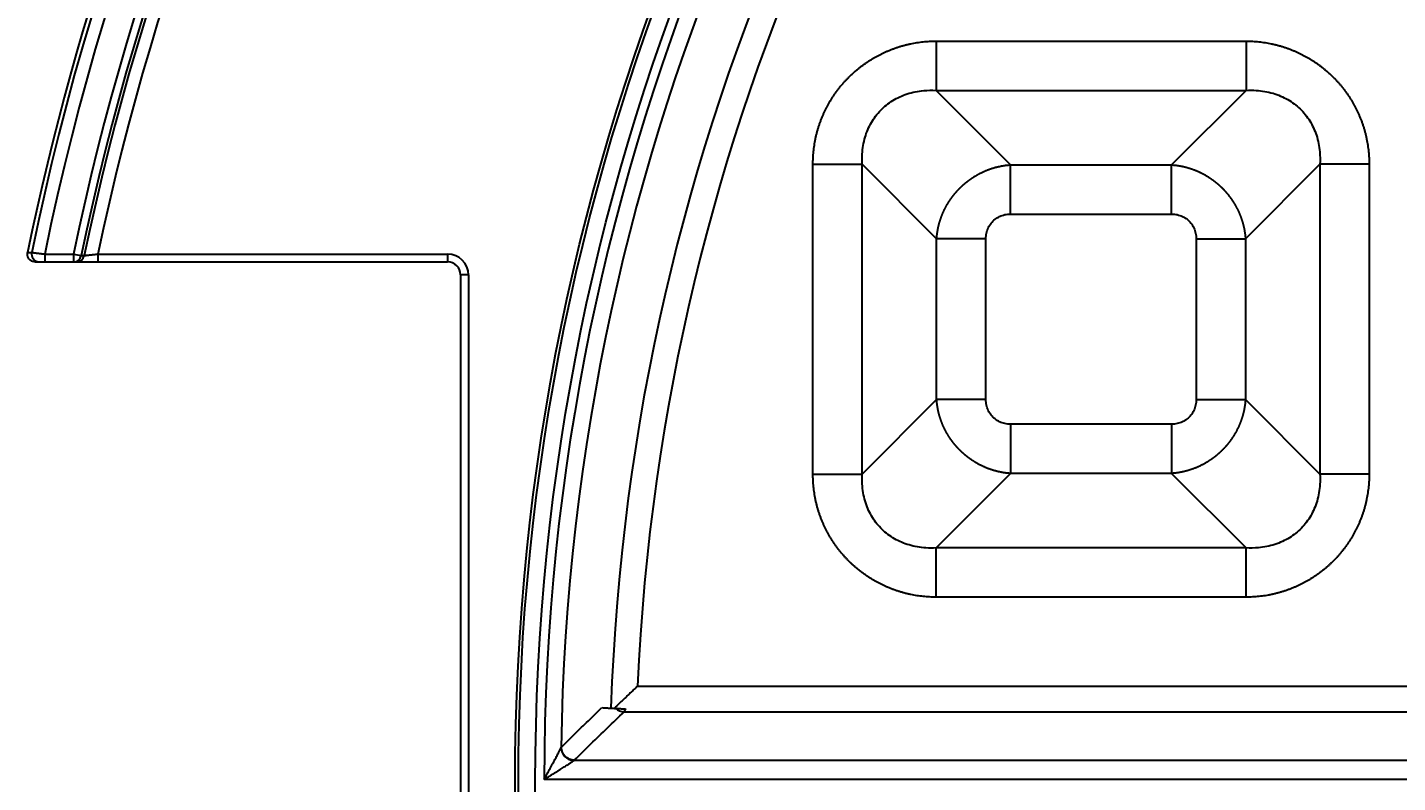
# Model space of a CAD drawing. Header units: millimetres. Extents: x -1286 to 291, y 5350 to 5880.
# Drawn here: x -1159.3 to -1106.4, y 5688.7 to 5717.8 of the extents above; entities that cross this region are included whole.
import ezdxf

# ---------------------------------------------------------------- set-up
doc = ezdxf.new("R2010")
doc.units = ezdxf.units.MM
doc.layers.add('dim', color=82, linetype='Continuous', lineweight=9)
doc.layers.add('粗实线层', color=7, linetype='Continuous', lineweight=35)
doc.dimstyles.new('ISO-25', dxfattribs={"dimscale": 1.5, "dimtxt": 2.5, "dimasz": 2.5, "dimexe": 1.25, "dimexo": 0.625, "dimtad": 1, "dimtxsty": 'Standard', "dimcen": 2.5, "dimadec": 0, "dimazin": 0, "dimtfac": 1, "dimtmove": 0, "dimatfit": 3, "dimfxl": 0, "dimarcsym": 0})

# ---------------------------------------------------------------- blocks, each defined once
blk = doc.blocks.new('*D39')
at = {"layer": 'Defpoints', "color": 0, "lineweight": 18, "transparency": 16777216}
for p in [(-981.514, 5754.075), (-1136.803, 5623.235)]:
    blk.add_point(p, dxfattribs=at)
at = {"layer": 'dim', "color": 0, "lineweight": -2, "transparency": 16777216}
for p, q in [((-931.597, 5796.133), (-979.219, 5756.008)), ((-1136.803, 5623.235), (-981.514, 5754.075)), ((-1139.097, 5621.302), (-1141.391, 5619.369))]:
    blk.add_line(p, q, dxfattribs=at)
at = {"layer": 'dim', "color": 0, "lineweight": 18, "transparency": 16777216}
for points in [[(-979.542, 5756.391), (-978.897, 5755.626), (-981.514, 5754.075)], [(-1139.419, 5621.684), (-1138.775, 5620.92), (-1136.803, 5623.235)]]:
    blk.add_solid(points, dxfattribs=at)
at = {"layer": 'dim', "color": 0, "lineweight": 18, "transparency": 16777216, "insert": (-942.427, 5790.849), "char_height": 3.75, "attachment_point": 5, "rotation": 40.1161}
blk.add_mtext('∅203,06', dxfattribs=at)

msp = doc.modelspace()

# ---------------------------------------------------------------- linework, layer by layer
at = {"layer": '粗实线层', "lineweight": 25}
for p, q in [((-1124.231, 5717.274), (-1112.274, 5717.274)), ((-1124.231, 5715.374), (-1112.274, 5715.374)), ((-1121.358, 5712.501), (-1124.231, 5715.374)), ((-1115.147, 5712.501), (-1112.274, 5715.374)), ((-1128.982, 5700.565), (-1128.982, 5712.523)), ((-1127.082, 5700.566), (-1127.082, 5712.523)), ((-1124.209, 5709.65), (-1127.082, 5712.523)), ((-1112.296, 5709.65), (-1109.423, 5712.523)), ((-1109.423, 5712.523), (-1109.423, 5700.565)), ((-1107.522, 5712.523), (-1107.522, 5700.565)), ((-1121.358, 5712.501), (-1115.147, 5712.501)), ((-1121.358, 5710.6), (-1115.147, 5710.6)), ((-1124.209, 5703.438), (-1124.209, 5709.65)), ((-1122.308, 5703.438), (-1122.308, 5709.65)), ((-1114.196, 5709.65), (-1114.196, 5703.438)), ((-1112.296, 5709.65), (-1112.296, 5703.438)), ((-1159.279, 5709.117), (-1159.118, 5709.117)), ((-1158.618, 5709.057), (-1157.506, 5709.057)), ((-1157.506, 5709.057), (-1157.211, 5708.996)), ((-1157.506, 5709.057), (-1157.506, 5708.755)), ((-1157.211, 5708.996), (-1157.091, 5708.995)), ((-1156.565, 5709.057), (-1143.076, 5709.057)), ((-1156.565, 5709.057), (-1156.565, 5708.755)), ((-1143.076, 5709.057), (-1143.076, 5708.755)), ((-1158.618, 5708.755), (-1157.506, 5708.755)), ((-1157.506, 5708.755), (-1157.386, 5708.755)), ((-1156.565, 5708.755), (-1143.076, 5708.755)), ((-1142.272, 5708.253), (-1142.573, 5708.253)), ((-1142.573, 5708.253), (-1142.573, 5669.058)), ((-1142.272, 5708.253), (-1142.272, 5669.058)), ((-1124.209, 5703.438), (-1127.082, 5700.566)), ((-1112.296, 5703.438), (-1109.423, 5700.565)), ((-1115.147, 5702.488), (-1121.358, 5702.488)), ((-1121.358, 5700.588), (-1124.231, 5697.715)), ((-1115.147, 5700.588), (-1121.358, 5700.588)), ((-1115.147, 5700.588), (-1112.274, 5697.715)), ((-1112.274, 5697.715), (-1124.231, 5697.715)), ((-1112.274, 5695.814), (-1124.231, 5695.814)), ((-1135.751, 5692.379), (-1059.821, 5692.379)), ((-1136.267, 5691.389), (-1059.821, 5691.389)), ((-1138.189, 5689.519), (-1057.951, 5689.519)), ((-1057.951, 5688.776), (-1139.353, 5688.776))]:
    msp.add_line(p, q, dxfattribs=at)
for radius in [87.342, 87.216, 86.564]:
    msp.add_circle((-1053.128, 5688.655), radius, dxfattribs=at)
for centre, radius, start, end in [((-1059.158, 5688.655), 102.402, 14.30847, 151.42209), ((-1059.158, 5688.655), 102.401, 14.30847, 151.42209), ((-1059.158, 5688.655), 102.032, 6.18953, 168.43129), ((-1059.158, 5688.655), 101.531, 6.18953, 168.40811), ((-1059.158, 5688.655), 100.442, 20.91041, 168.28064), ((-1059.158, 5688.655), 100.141, 20.91041, 168.28065), ((-1059.158, 5688.655), 100.022, 21.11656, 168.26666), ((-1059.158, 5688.655), 99.521, 21.13618, 168.17064), ((-1053.128, 5688.655), 86.224, 90.08059, 179.91941), ((-1053.128, 5688.655), 85.581, 90.90297, 179.09703), ((-1053.128, 5688.655), 83.696, 92.22396, 178.03204), ((-1053.128, 5688.655), 82.706, 92.58039, 177.41961), ((-1059.158, 5688.655), 102.19, 152.70867, 168.44961), ((-1059.158, 5688.655), 102.191, 152.70867, 168.44814), ((-1143.076, 5708.253), 0.804, 360, 90), ((-1143.076, 5708.253), 0.502, 360, 90)]:
    msp.add_arc(centre, radius, start, end, dxfattribs=at)
for centre, major_axis, ratio, start_param, end_param in [((-1157.506, 5709.057), (0, 0.301), 0.998571, 3.141593, 4.508132), ((-1157.386, 5709.057), (0, 0.302), 0.998571, 3.141593, 4.507888), ((-1136.267, 5691.884), (0.348, -0.362), 0.969143, 4.788626, 5.501529), ((-1138.204, 5689.996), (-0.406, 0.296), 0.956303, 0.635949, 2.180143)]:
    msp.add_ellipse(centre, major_axis=major_axis, ratio=ratio, start_param=start_param, end_param=end_param, dxfattribs=at)
for points, degree, knots in [([(-1128.982, 5712.523), (-1128.982, 5713.492), (-1128.61, 5714.375), (-1128.431, 5714.799), (-1128.173, 5715.182), (-1127.917, 5715.561), (-1127.27, 5716.208), (-1126.891, 5716.464), (-1126.509, 5716.722), (-1126.084, 5716.901), (-1125.201, 5717.274), (-1124.231, 5717.274)], 2, [0, 0, 0, 0.25, 0.25, 0.375, 0.375, 0.5, 0.625, 0.625, 0.75, 0.75, 1, 1, 1]), ([(-1124.231, 5717.274), (-1124.231, 5717.17), (-1124.231, 5717.067), (-1124.231, 5716.862), (-1124.231, 5716.76), (-1124.231, 5716.563), (-1124.231, 5716.466), (-1124.231, 5716.281), (-1124.231, 5716.191), (-1124.231, 5716.022), (-1124.231, 5715.943), (-1124.231, 5715.794), (-1124.231, 5715.726), (-1124.231, 5715.602), (-1124.231, 5715.546), (-1124.231, 5715.449), (-1124.231, 5715.407), (-1124.231, 5715.374)], 3, [0, 0, 0, 0, 0.125, 0.125, 0.25, 0.25, 0.375, 0.375, 0.5, 0.5, 0.625, 0.625, 0.75, 0.75, 0.875, 0.875, 1, 1, 1, 1]), ([(-1112.274, 5717.274), (-1111.304, 5717.274), (-1110.421, 5716.902), (-1109.997, 5716.723), (-1109.614, 5716.465), (-1109.236, 5716.209), (-1108.588, 5715.562), (-1108.332, 5715.183), (-1108.074, 5714.801), (-1107.895, 5714.376), (-1107.523, 5713.493), (-1107.522, 5712.523)], 2, [0, 0, 0, 0.25, 0.25, 0.375, 0.375, 0.5, 0.625, 0.625, 0.75, 0.75, 1, 1, 1]), ([(-1127.082, 5712.523), (-1127.09, 5712.655), (-1127.09, 5713.01), (-1126.996, 5713.564), (-1126.751, 5714.141), (-1126.386, 5714.625), (-1125.914, 5715.003), (-1125.348, 5715.264), (-1124.773, 5715.379), (-1124.391, 5715.383), (-1124.231, 5715.374)], 3, [0, 0, 0, 0, 0.083359, 0.224715, 0.359834, 0.491835, 0.623644, 0.758208, 0.898733, 1, 1, 1, 1]), ([(-1112.274, 5715.374), (-1112.142, 5715.382), (-1111.787, 5715.382), (-1111.233, 5715.288), (-1110.656, 5715.042), (-1110.172, 5714.678), (-1109.793, 5714.206), (-1109.532, 5713.64), (-1109.418, 5713.065), (-1109.413, 5712.683), (-1109.423, 5712.523)], 3, [0, 0, 0, 0, 0.083359, 0.224715, 0.359834, 0.491835, 0.623644, 0.758208, 0.898733, 1, 1, 1, 1]), ([(-1107.522, 5712.523), (-1107.626, 5712.523), (-1107.73, 5712.523), (-1107.935, 5712.523), (-1108.036, 5712.523), (-1108.234, 5712.523), (-1108.33, 5712.523), (-1108.516, 5712.523), (-1108.605, 5712.523), (-1108.774, 5712.523), (-1108.854, 5712.523), (-1109.002, 5712.523), (-1109.071, 5712.523), (-1109.195, 5712.523), (-1109.251, 5712.523), (-1109.348, 5712.523), (-1109.389, 5712.523), (-1109.423, 5712.523)], 3, [0, 0, 0, 0, 0.125, 0.125, 0.25, 0.25, 0.375, 0.375, 0.5, 0.5, 0.625, 0.625, 0.75, 0.75, 0.875, 0.875, 1, 1, 1, 1]), ([(-1124.209, 5709.65), (-1124.208, 5709.659), (-1124.207, 5709.677), (-1124.205, 5709.704), (-1124.202, 5709.731), (-1124.199, 5709.758), (-1124.197, 5709.785), (-1124.193, 5709.812), (-1124.19, 5709.838), (-1124.186, 5709.865), (-1124.182, 5709.892), (-1124.178, 5709.919), (-1124.174, 5709.946), (-1124.169, 5709.972), (-1124.164, 5709.999), (-1124.159, 5710.026), (-1124.154, 5710.052), (-1124.148, 5710.079), (-1124.142, 5710.105), (-1124.136, 5710.132), (-1124.13, 5710.158), (-1124.123, 5710.184), (-1124.116, 5710.211), (-1124.109, 5710.237), (-1124.102, 5710.263), (-1124.094, 5710.289), (-1124.087, 5710.315), (-1124.079, 5710.341), (-1124.07, 5710.367), (-1124.062, 5710.393), (-1124.053, 5710.419), (-1124.044, 5710.445), (-1124.035, 5710.47), (-1124.026, 5710.496), (-1124.016, 5710.521), (-1124.006, 5710.547), (-1123.996, 5710.572), (-1123.986, 5710.597), (-1123.975, 5710.623), (-1123.964, 5710.648), (-1123.953, 5710.673), (-1123.942, 5710.697), (-1123.931, 5710.722), (-1123.919, 5710.747), (-1123.907, 5710.771), (-1123.895, 5710.796), (-1123.883, 5710.82), (-1123.87, 5710.845), (-1123.857, 5710.869), (-1123.844, 5710.893), (-1123.831, 5710.917), (-1123.818, 5710.941), (-1123.804, 5710.964), (-1123.79, 5710.988), (-1123.776, 5711.011), (-1123.762, 5711.035), (-1123.747, 5711.058), (-1123.733, 5711.081), (-1123.718, 5711.104), (-1123.703, 5711.127), (-1123.688, 5711.15), (-1123.672, 5711.172), (-1123.656, 5711.195), (-1123.641, 5711.217), (-1123.624, 5711.239), (-1123.608, 5711.261), (-1123.592, 5711.283), (-1123.575, 5711.305), (-1123.558, 5711.327), (-1123.541, 5711.348), (-1123.524, 5711.369), (-1123.507, 5711.391), (-1123.489, 5711.412), (-1123.471, 5711.432), (-1123.453, 5711.453), (-1123.435, 5711.474), (-1123.417, 5711.494), (-1123.398, 5711.514), (-1123.379, 5711.534), (-1123.361, 5711.554), (-1123.342, 5711.574), (-1123.322, 5711.594), (-1123.303, 5711.613), (-1123.283, 5711.632), (-1123.264, 5711.651), (-1123.244, 5711.67), (-1123.224, 5711.689), (-1123.203, 5711.707), (-1123.183, 5711.726), (-1123.163, 5711.744), (-1123.142, 5711.762), (-1123.121, 5711.78), (-1123.1, 5711.797), (-1123.079, 5711.815), (-1123.057, 5711.832), (-1123.036, 5711.849), (-1123.014, 5711.866), (-1122.993, 5711.883), (-1122.971, 5711.899), (-1122.949, 5711.915), (-1122.927, 5711.931), (-1122.904, 5711.947), (-1122.882, 5711.963), (-1122.859, 5711.979), (-1122.836, 5711.994), (-1122.814, 5712.009), (-1122.791, 5712.024), (-1122.767, 5712.039), (-1122.744, 5712.053), (-1122.721, 5712.067), (-1122.697, 5712.081), (-1122.674, 5712.095), (-1122.65, 5712.109), (-1122.626, 5712.122), (-1122.602, 5712.135), (-1122.578, 5712.148), (-1122.554, 5712.161), (-1122.53, 5712.174), (-1122.505, 5712.186), (-1122.481, 5712.198), (-1122.456, 5712.21), (-1122.432, 5712.222), (-1122.407, 5712.233), (-1122.382, 5712.245), (-1122.357, 5712.256), (-1122.332, 5712.266), (-1122.307, 5712.277), (-1122.281, 5712.287), (-1122.256, 5712.297), (-1122.231, 5712.307), (-1122.205, 5712.317), (-1122.179, 5712.326), (-1122.154, 5712.336), (-1122.128, 5712.345), (-1122.102, 5712.353), (-1122.076, 5712.362), (-1122.05, 5712.37), (-1122.024, 5712.378), (-1121.998, 5712.386), (-1121.972, 5712.394), (-1121.946, 5712.401), (-1121.92, 5712.408), (-1121.893, 5712.415), (-1121.867, 5712.421), (-1121.84, 5712.428), (-1121.814, 5712.434), (-1121.787, 5712.44), (-1121.761, 5712.445), (-1121.734, 5712.451), (-1121.708, 5712.456), (-1121.681, 5712.461), (-1121.654, 5712.466), (-1121.627, 5712.47), (-1121.601, 5712.474), (-1121.574, 5712.478), (-1121.547, 5712.482), (-1121.52, 5712.485), (-1121.493, 5712.488), (-1121.466, 5712.491), (-1121.439, 5712.494), (-1121.412, 5712.497), (-1121.385, 5712.499), (-1121.367, 5712.5), (-1121.358, 5712.501)], 3, [0, 0, 0, 0, 0.00623, 0.012459, 0.018688, 0.024915, 0.031142, 0.037368, 0.043593, 0.049817, 0.056041, 0.062264, 0.068486, 0.074708, 0.080928, 0.087148, 0.093368, 0.099586, 0.105805, 0.112022, 0.118239, 0.124455, 0.13067, 0.136885, 0.143099, 0.149313, 0.155526, 0.161739, 0.167951, 0.174162, 0.180373, 0.186584, 0.192794, 0.199003, 0.205212, 0.21142, 0.217628, 0.223836, 0.230043, 0.23625, 0.242456, 0.248662, 0.254867, 0.261072, 0.267277, 0.273482, 0.279686, 0.285889, 0.292093, 0.298296, 0.304498, 0.310701, 0.316903, 0.323105, 0.329306, 0.335508, 0.341709, 0.34791, 0.354111, 0.360311, 0.366511, 0.372711, 0.378911, 0.385111, 0.391311, 0.39751, 0.40371, 0.409909, 0.416108, 0.422307, 0.428506, 0.434705, 0.440904, 0.447103, 0.453302, 0.459501, 0.4657, 0.471898, 0.478097, 0.484296, 0.490495, 0.496694, 0.502893, 0.509092, 0.515291, 0.52149, 0.52769, 0.533889, 0.540089, 0.546288, 0.552488, 0.558688, 0.564888, 0.571089, 0.577289, 0.58349, 0.589691, 0.595892, 0.602094, 0.608295, 0.614497, 0.620699, 0.626902, 0.633105, 0.639308, 0.645511, 0.651715, 0.657919, 0.664124, 0.670329, 0.676534, 0.682739, 0.688945, 0.695152, 0.701359, 0.707566, 0.713773, 0.719982, 0.72619, 0.732399, 0.738609, 0.744819, 0.75103, 0.757241, 0.763452, 0.769664, 0.775877, 0.782091, 0.788304, 0.794519, 0.800734, 0.80695, 0.813166, 0.819383, 0.8256, 0.831819, 0.838038, 0.844257, 0.850477, 0.856698, 0.86292, 0.869142, 0.875366, 0.88159, 0.887814, 0.89404, 0.900266, 0.906493, 0.912721, 0.918949, 0.925179, 0.931409, 0.93764, 0.943872, 0.950105, 0.956338, 0.962573, 0.968809, 0.975045, 0.981282, 0.987521, 0.99376, 1, 1, 1, 1]), ([(-1115.147, 5712.501), (-1115.138, 5712.5), (-1115.12, 5712.499), (-1115.093, 5712.497), (-1115.066, 5712.494), (-1115.039, 5712.491), (-1115.012, 5712.488), (-1114.985, 5712.485), (-1114.958, 5712.482), (-1114.931, 5712.478), (-1114.904, 5712.474), (-1114.878, 5712.47), (-1114.851, 5712.466), (-1114.824, 5712.461), (-1114.797, 5712.456), (-1114.771, 5712.451), (-1114.744, 5712.446), (-1114.718, 5712.44), (-1114.691, 5712.434), (-1114.665, 5712.428), (-1114.638, 5712.422), (-1114.612, 5712.415), (-1114.586, 5712.408), (-1114.559, 5712.401), (-1114.533, 5712.394), (-1114.507, 5712.386), (-1114.481, 5712.378), (-1114.455, 5712.37), (-1114.429, 5712.362), (-1114.403, 5712.354), (-1114.377, 5712.345), (-1114.352, 5712.336), (-1114.326, 5712.327), (-1114.3, 5712.317), (-1114.275, 5712.308), (-1114.25, 5712.298), (-1114.224, 5712.288), (-1114.199, 5712.278), (-1114.174, 5712.267), (-1114.149, 5712.256), (-1114.124, 5712.245), (-1114.099, 5712.234), (-1114.074, 5712.222), (-1114.05, 5712.211), (-1114.025, 5712.199), (-1114, 5712.187), (-1113.976, 5712.174), (-1113.952, 5712.162), (-1113.928, 5712.149), (-1113.904, 5712.136), (-1113.88, 5712.123), (-1113.856, 5712.11), (-1113.832, 5712.096), (-1113.808, 5712.082), (-1113.785, 5712.068), (-1113.762, 5712.054), (-1113.738, 5712.039), (-1113.715, 5712.025), (-1113.692, 5712.01), (-1113.669, 5711.995), (-1113.647, 5711.979), (-1113.624, 5711.964), (-1113.602, 5711.948), (-1113.579, 5711.932), (-1113.557, 5711.916), (-1113.535, 5711.9), (-1113.513, 5711.884), (-1113.491, 5711.867), (-1113.47, 5711.85), (-1113.448, 5711.833), (-1113.427, 5711.816), (-1113.406, 5711.798), (-1113.385, 5711.781), (-1113.364, 5711.763), (-1113.343, 5711.745), (-1113.323, 5711.727), (-1113.302, 5711.708), (-1113.282, 5711.69), (-1113.262, 5711.671), (-1113.242, 5711.652), (-1113.222, 5711.633), (-1113.203, 5711.614), (-1113.183, 5711.595), (-1113.164, 5711.575), (-1113.145, 5711.555), (-1113.126, 5711.536), (-1113.108, 5711.516), (-1113.089, 5711.495), (-1113.071, 5711.475), (-1113.053, 5711.454), (-1113.035, 5711.434), (-1113.017, 5711.413), (-1112.999, 5711.392), (-1112.982, 5711.371), (-1112.964, 5711.349), (-1112.947, 5711.328), (-1112.931, 5711.306), (-1112.914, 5711.284), (-1112.897, 5711.263), (-1112.881, 5711.241), (-1112.865, 5711.218), (-1112.849, 5711.196), (-1112.833, 5711.174), (-1112.818, 5711.151), (-1112.803, 5711.128), (-1112.787, 5711.105), (-1112.773, 5711.082), (-1112.758, 5711.059), (-1112.743, 5711.036), (-1112.729, 5711.013), (-1112.715, 5710.989), (-1112.701, 5710.966), (-1112.688, 5710.942), (-1112.674, 5710.918), (-1112.661, 5710.894), (-1112.648, 5710.87), (-1112.635, 5710.846), (-1112.623, 5710.822), (-1112.61, 5710.797), (-1112.598, 5710.773), (-1112.586, 5710.748), (-1112.575, 5710.723), (-1112.563, 5710.699), (-1112.552, 5710.674), (-1112.541, 5710.649), (-1112.53, 5710.624), (-1112.519, 5710.598), (-1112.509, 5710.573), (-1112.499, 5710.548), (-1112.489, 5710.522), (-1112.479, 5710.497), (-1112.47, 5710.471), (-1112.461, 5710.446), (-1112.452, 5710.42), (-1112.443, 5710.394), (-1112.435, 5710.368), (-1112.426, 5710.342), (-1112.418, 5710.316), (-1112.411, 5710.29), (-1112.403, 5710.264), (-1112.396, 5710.238), (-1112.389, 5710.212), (-1112.382, 5710.185), (-1112.375, 5710.159), (-1112.369, 5710.132), (-1112.363, 5710.106), (-1112.357, 5710.079), (-1112.351, 5710.053), (-1112.346, 5710.026), (-1112.341, 5709.999), (-1112.336, 5709.973), (-1112.331, 5709.946), (-1112.327, 5709.919), (-1112.322, 5709.892), (-1112.318, 5709.866), (-1112.315, 5709.839), (-1112.311, 5709.812), (-1112.308, 5709.785), (-1112.305, 5709.758), (-1112.302, 5709.731), (-1112.3, 5709.704), (-1112.298, 5709.677), (-1112.296, 5709.659), (-1112.296, 5709.65)], 3, [0, 0, 0, 0, 0.006231, 0.01246, 0.018689, 0.024917, 0.031145, 0.037371, 0.043597, 0.049822, 0.056046, 0.06227, 0.068492, 0.074714, 0.080936, 0.087156, 0.093376, 0.099595, 0.105814, 0.112032, 0.118249, 0.124465, 0.130681, 0.136897, 0.143111, 0.149325, 0.155539, 0.161752, 0.167964, 0.174176, 0.180388, 0.186598, 0.192809, 0.199018, 0.205228, 0.211437, 0.217645, 0.223853, 0.23006, 0.236267, 0.242474, 0.24868, 0.254886, 0.261091, 0.267296, 0.273501, 0.279705, 0.285909, 0.292113, 0.298316, 0.304519, 0.310722, 0.316924, 0.323126, 0.329328, 0.335529, 0.341731, 0.347932, 0.354133, 0.360333, 0.366534, 0.372734, 0.378934, 0.385134, 0.391334, 0.397534, 0.403733, 0.409933, 0.416132, 0.422331, 0.42853, 0.434729, 0.440928, 0.447127, 0.453326, 0.459525, 0.465724, 0.471923, 0.478121, 0.48432, 0.490519, 0.496718, 0.502917, 0.509116, 0.515315, 0.521514, 0.527714, 0.533913, 0.540113, 0.546312, 0.552512, 0.558712, 0.564912, 0.571112, 0.577313, 0.583513, 0.589714, 0.595915, 0.602117, 0.608318, 0.61452, 0.620722, 0.626925, 0.633127, 0.63933, 0.645534, 0.651737, 0.657941, 0.664145, 0.67035, 0.676555, 0.68276, 0.688966, 0.695172, 0.701379, 0.707586, 0.713793, 0.720001, 0.726209, 0.732418, 0.738628, 0.744837, 0.751048, 0.757258, 0.76347, 0.769682, 0.775894, 0.782107, 0.78832, 0.794535, 0.800749, 0.806965, 0.813181, 0.819397, 0.825614, 0.831832, 0.838051, 0.84427, 0.85049, 0.85671, 0.862931, 0.869153, 0.875376, 0.8816, 0.887824, 0.894049, 0.900274, 0.906501, 0.912728, 0.918956, 0.925185, 0.931415, 0.937646, 0.943877, 0.950109, 0.956342, 0.962576, 0.968811, 0.975047, 0.981284, 0.987522, 0.99376, 1, 1, 1, 1]), ([(-1115.147, 5710.6), (-1115.147, 5710.704), (-1115.147, 5710.808), (-1115.147, 5711.013), (-1115.147, 5711.114), (-1115.147, 5711.312), (-1115.147, 5711.408), (-1115.147, 5711.594), (-1115.147, 5711.683), (-1115.147, 5711.852), (-1115.147, 5711.932), (-1115.147, 5712.08), (-1115.147, 5712.149), (-1115.147, 5712.273), (-1115.147, 5712.328), (-1115.147, 5712.425), (-1115.147, 5712.467), (-1115.147, 5712.501)], 3, [0, 0, 0, 0, 0.125, 0.125, 0.25, 0.25, 0.375, 0.375, 0.5, 0.5, 0.625, 0.625, 0.75, 0.75, 0.875, 0.875, 1, 1, 1, 1]), ([(-1122.308, 5709.65), (-1122.412, 5709.65), (-1122.516, 5709.65), (-1122.721, 5709.65), (-1122.822, 5709.65), (-1123.02, 5709.65), (-1123.116, 5709.65), (-1123.302, 5709.65), (-1123.391, 5709.65), (-1123.56, 5709.65), (-1123.64, 5709.65), (-1123.788, 5709.65), (-1123.857, 5709.65), (-1123.981, 5709.65), (-1124.037, 5709.65), (-1124.134, 5709.65), (-1124.175, 5709.65), (-1124.209, 5709.65)], 3, [0, 0, 0, 0, 0.125, 0.125, 0.25, 0.25, 0.375, 0.375, 0.5, 0.5, 0.625, 0.625, 0.75, 0.75, 0.875, 0.875, 1, 1, 1, 1]), ([(-1158.985, 5708.755), (-1159.008, 5708.755), (-1159.032, 5708.758), (-1159.078, 5708.769), (-1159.101, 5708.777), (-1159.143, 5708.799), (-1159.162, 5708.812), (-1159.197, 5708.842), (-1159.212, 5708.858), (-1159.238, 5708.893), (-1159.249, 5708.911), (-1159.261, 5708.938), (-1159.265, 5708.947), (-1159.271, 5708.965), (-1159.274, 5708.975), (-1159.282, 5709.005), (-1159.285, 5709.027), (-1159.286, 5709.071), (-1159.284, 5709.094), (-1159.279, 5709.117)], 3, [0, 0, 0, 0, 0.125, 0.125, 0.25, 0.25, 0.375, 0.375, 0.5, 0.5, 0.625, 0.625, 0.6875, 0.6875, 0.75, 0.75, 0.875, 0.875, 1, 1, 1, 1]), ([(-1159.118, 5709.117), (-1159.118, 5709.117), (-1159.117, 5709.117), (-1159.116, 5709.117), (-1159.115, 5709.117), (-1159.114, 5709.117), (-1159.112, 5709.116), (-1159.11, 5709.116), (-1159.107, 5709.116), (-1159.105, 5709.116), (-1159.102, 5709.115), (-1159.098, 5709.115), (-1159.095, 5709.115), (-1159.091, 5709.114), (-1159.086, 5709.114), (-1159.082, 5709.113), (-1159.077, 5709.113), (-1159.071, 5709.112), (-1159.065, 5709.111), (-1159.059, 5709.111), (-1159.052, 5709.11), (-1159.045, 5709.109), (-1159.038, 5709.108), (-1159.03, 5709.107), (-1159.021, 5709.106), (-1159.012, 5709.105), (-1159.003, 5709.104), (-1158.993, 5709.103), (-1158.983, 5709.102), (-1158.973, 5709.101), (-1158.962, 5709.099), (-1158.95, 5709.098), (-1158.938, 5709.096), (-1158.926, 5709.095), (-1158.913, 5709.093), (-1158.9, 5709.092), (-1158.886, 5709.09), (-1158.872, 5709.088), (-1158.858, 5709.086), (-1158.843, 5709.085), (-1158.828, 5709.083), (-1158.812, 5709.081), (-1158.796, 5709.079), (-1158.779, 5709.077), (-1158.763, 5709.075), (-1158.746, 5709.072), (-1158.728, 5709.07), (-1158.71, 5709.068), (-1158.692, 5709.066), (-1158.674, 5709.064), (-1158.656, 5709.061), (-1158.637, 5709.059), (-1158.624, 5709.057), (-1158.618, 5709.057)], 3, [0, 0, 0, 0, 0.014309, 0.028829, 0.04356, 0.058502, 0.073655, 0.089019, 0.104595, 0.120382, 0.136381, 0.152591, 0.169013, 0.185647, 0.202493, 0.21955, 0.236819, 0.254301, 0.271994, 0.289899, 0.308017, 0.326346, 0.344888, 0.363642, 0.382609, 0.401787, 0.421178, 0.440782, 0.460598, 0.480627, 0.500868, 0.521321, 0.541987, 0.562866, 0.583958, 0.605262, 0.626779, 0.648509, 0.670451, 0.692606, 0.714975, 0.737556, 0.760349, 0.783356, 0.806576, 0.830008, 0.853654, 0.877512, 0.901584, 0.925868, 0.950366, 0.975076, 1, 1, 1, 1]), ([(-1158.618, 5709.057), (-1158.618, 5709.017), (-1158.618, 5708.978), (-1158.618, 5708.905), (-1158.618, 5708.871), (-1158.618, 5708.816), (-1158.618, 5708.793), (-1158.618, 5708.763), (-1158.618, 5708.755), (-1158.618, 5708.755)], 3, [0, 0, 0, 0, 0.250275, 0.250275, 0.500551, 0.500551, 0.750826, 0.750826, 1, 1, 1, 1]), ([(-1157.091, 5708.995), (-1157.091, 5708.995), (-1157.09, 5708.996), (-1157.089, 5708.996), (-1157.088, 5708.996), (-1157.086, 5708.996), (-1157.084, 5708.997), (-1157.082, 5708.997), (-1157.079, 5708.998), (-1157.077, 5708.998), (-1157.073, 5708.999), (-1157.07, 5708.999), (-1157.066, 5709), (-1157.062, 5709.001), (-1157.057, 5709.001), (-1157.052, 5709.002), (-1157.046, 5709.003), (-1157.04, 5709.004), (-1157.034, 5709.005), (-1157.027, 5709.006), (-1157.02, 5709.007), (-1157.013, 5709.008), (-1157.005, 5709.009), (-1156.996, 5709.01), (-1156.987, 5709.011), (-1156.978, 5709.012), (-1156.968, 5709.014), (-1156.958, 5709.015), (-1156.947, 5709.016), (-1156.936, 5709.017), (-1156.925, 5709.019), (-1156.913, 5709.02), (-1156.9, 5709.021), (-1156.887, 5709.023), (-1156.874, 5709.024), (-1156.86, 5709.026), (-1156.846, 5709.027), (-1156.831, 5709.029), (-1156.816, 5709.03), (-1156.8, 5709.032), (-1156.784, 5709.033), (-1156.768, 5709.035), (-1156.751, 5709.037), (-1156.734, 5709.039), (-1156.716, 5709.04), (-1156.698, 5709.042), (-1156.68, 5709.044), (-1156.662, 5709.046), (-1156.643, 5709.048), (-1156.624, 5709.05), (-1156.605, 5709.052), (-1156.585, 5709.054), (-1156.572, 5709.056), (-1156.565, 5709.057)], 3, [0, 0, 0, 0, 0.01411, 0.028424, 0.042943, 0.057669, 0.072602, 0.087744, 0.103097, 0.118662, 0.13444, 0.150432, 0.166639, 0.183062, 0.199702, 0.216561, 0.233639, 0.250937, 0.268456, 0.286197, 0.30416, 0.322346, 0.340757, 0.359392, 0.378253, 0.39734, 0.416654, 0.436195, 0.455964, 0.475961, 0.496187, 0.516643, 0.537329, 0.558246, 0.579394, 0.600773, 0.622384, 0.644227, 0.666303, 0.688612, 0.711155, 0.733931, 0.756942, 0.780187, 0.803668, 0.827383, 0.851334, 0.87552, 0.899943, 0.924602, 0.949498, 0.97463, 1, 1, 1, 1]), ([(-1158.823, 5708.755), (-1158.823, 5708.755), (-1158.821, 5708.755), (-1158.813, 5708.755), (-1158.792, 5708.755), (-1158.758, 5708.755), (-1158.709, 5708.755), (-1158.66, 5708.755), (-1158.628, 5708.755), (-1158.618, 5708.755)], 3, [0, 0, 0, 0, 0.052863, 0.187169, 0.337322, 0.505957, 0.694843, 0.905087, 1, 1, 1, 1]), ([(-1121.358, 5700.588), (-1121.367, 5700.588), (-1121.385, 5700.59), (-1121.412, 5700.592), (-1121.439, 5700.594), (-1121.466, 5700.597), (-1121.493, 5700.6), (-1121.52, 5700.603), (-1121.547, 5700.607), (-1121.573, 5700.61), (-1121.6, 5700.614), (-1121.627, 5700.618), (-1121.654, 5700.623), (-1121.68, 5700.627), (-1121.707, 5700.632), (-1121.734, 5700.637), (-1121.76, 5700.643), (-1121.787, 5700.649), (-1121.813, 5700.654), (-1121.84, 5700.66), (-1121.866, 5700.667), (-1121.893, 5700.673), (-1121.919, 5700.68), (-1121.945, 5700.687), (-1121.971, 5700.695), (-1121.997, 5700.702), (-1122.023, 5700.71), (-1122.049, 5700.718), (-1122.075, 5700.726), (-1122.101, 5700.735), (-1122.127, 5700.743), (-1122.153, 5700.752), (-1122.178, 5700.762), (-1122.204, 5700.771), (-1122.229, 5700.781), (-1122.255, 5700.79), (-1122.28, 5700.801), (-1122.305, 5700.811), (-1122.331, 5700.821), (-1122.356, 5700.832), (-1122.381, 5700.843), (-1122.406, 5700.854), (-1122.43, 5700.866), (-1122.455, 5700.878), (-1122.48, 5700.889), (-1122.504, 5700.902), (-1122.528, 5700.914), (-1122.553, 5700.926), (-1122.577, 5700.939), (-1122.601, 5700.952), (-1122.625, 5700.965), (-1122.649, 5700.979), (-1122.672, 5700.992), (-1122.696, 5701.006), (-1122.719, 5701.02), (-1122.743, 5701.035), (-1122.766, 5701.049), (-1122.789, 5701.064), (-1122.812, 5701.079), (-1122.835, 5701.094), (-1122.858, 5701.109), (-1122.88, 5701.124), (-1122.903, 5701.14), (-1122.925, 5701.156), (-1122.947, 5701.172), (-1122.969, 5701.188), (-1122.991, 5701.205), (-1123.013, 5701.221), (-1123.035, 5701.238), (-1123.056, 5701.255), (-1123.077, 5701.273), (-1123.099, 5701.29), (-1123.12, 5701.308), (-1123.14, 5701.325), (-1123.161, 5701.343), (-1123.182, 5701.361), (-1123.202, 5701.38), (-1123.222, 5701.398), (-1123.242, 5701.417), (-1123.262, 5701.436), (-1123.282, 5701.455), (-1123.302, 5701.474), (-1123.321, 5701.494), (-1123.34, 5701.513), (-1123.359, 5701.533), (-1123.378, 5701.553), (-1123.397, 5701.573), (-1123.415, 5701.593), (-1123.434, 5701.613), (-1123.452, 5701.634), (-1123.47, 5701.655), (-1123.488, 5701.675), (-1123.505, 5701.697), (-1123.523, 5701.718), (-1123.54, 5701.739), (-1123.557, 5701.76), (-1123.574, 5701.782), (-1123.591, 5701.804), (-1123.607, 5701.826), (-1123.623, 5701.848), (-1123.64, 5701.87), (-1123.655, 5701.892), (-1123.671, 5701.915), (-1123.687, 5701.937), (-1123.702, 5701.96), (-1123.717, 5701.983), (-1123.732, 5702.006), (-1123.747, 5702.029), (-1123.761, 5702.052), (-1123.775, 5702.076), (-1123.789, 5702.099), (-1123.803, 5702.123), (-1123.817, 5702.146), (-1123.83, 5702.17), (-1123.844, 5702.194), (-1123.857, 5702.218), (-1123.869, 5702.242), (-1123.882, 5702.267), (-1123.894, 5702.291), (-1123.906, 5702.316), (-1123.918, 5702.34), (-1123.93, 5702.365), (-1123.941, 5702.39), (-1123.953, 5702.415), (-1123.964, 5702.44), (-1123.975, 5702.465), (-1123.985, 5702.49), (-1123.995, 5702.515), (-1124.006, 5702.54), (-1124.015, 5702.566), (-1124.025, 5702.591), (-1124.035, 5702.617), (-1124.044, 5702.643), (-1124.053, 5702.668), (-1124.061, 5702.694), (-1124.07, 5702.72), (-1124.078, 5702.746), (-1124.086, 5702.772), (-1124.094, 5702.798), (-1124.102, 5702.824), (-1124.109, 5702.851), (-1124.116, 5702.877), (-1124.123, 5702.903), (-1124.129, 5702.93), (-1124.136, 5702.956), (-1124.142, 5702.982), (-1124.148, 5703.009), (-1124.153, 5703.036), (-1124.159, 5703.062), (-1124.164, 5703.089), (-1124.169, 5703.116), (-1124.174, 5703.142), (-1124.178, 5703.169), (-1124.182, 5703.196), (-1124.186, 5703.223), (-1124.19, 5703.25), (-1124.193, 5703.277), (-1124.196, 5703.304), (-1124.199, 5703.33), (-1124.202, 5703.357), (-1124.205, 5703.384), (-1124.207, 5703.411), (-1124.208, 5703.429), (-1124.209, 5703.438)], 3, [0, 0, 0, 0, 0.00623, 0.012459, 0.018688, 0.024915, 0.031142, 0.037368, 0.043593, 0.049817, 0.056041, 0.062264, 0.068486, 0.074708, 0.080928, 0.087148, 0.093368, 0.099586, 0.105805, 0.112022, 0.118239, 0.124455, 0.13067, 0.136885, 0.143099, 0.149313, 0.155526, 0.161739, 0.167951, 0.174162, 0.180373, 0.186584, 0.192794, 0.199003, 0.205212, 0.21142, 0.217628, 0.223836, 0.230043, 0.23625, 0.242456, 0.248662, 0.254867, 0.261072, 0.267277, 0.273482, 0.279686, 0.285889, 0.292093, 0.298296, 0.304498, 0.310701, 0.316903, 0.323105, 0.329306, 0.335508, 0.341709, 0.34791, 0.354111, 0.360311, 0.366511, 0.372711, 0.378911, 0.385111, 0.391311, 0.39751, 0.40371, 0.409909, 0.416108, 0.422307, 0.428506, 0.434705, 0.440904, 0.447103, 0.453302, 0.459501, 0.4657, 0.471898, 0.478097, 0.484296, 0.490495, 0.496694, 0.502893, 0.509092, 0.515291, 0.52149, 0.52769, 0.533889, 0.540089, 0.546288, 0.552488, 0.558688, 0.564888, 0.571089, 0.577289, 0.58349, 0.589691, 0.595892, 0.602094, 0.608295, 0.614497, 0.620699, 0.626902, 0.633105, 0.639308, 0.645511, 0.651715, 0.657919, 0.664124, 0.670329, 0.676534, 0.682739, 0.688945, 0.695152, 0.701359, 0.707566, 0.713773, 0.719982, 0.72619, 0.732399, 0.738609, 0.744819, 0.75103, 0.757241, 0.763452, 0.769664, 0.775877, 0.782091, 0.788304, 0.794519, 0.800734, 0.80695, 0.813166, 0.819383, 0.8256, 0.831819, 0.838038, 0.844257, 0.850477, 0.856698, 0.86292, 0.869142, 0.875366, 0.88159, 0.887814, 0.89404, 0.900266, 0.906493, 0.912721, 0.918949, 0.925179, 0.931409, 0.93764, 0.943872, 0.950105, 0.956338, 0.962573, 0.968809, 0.975045, 0.981282, 0.987521, 0.99376, 1, 1, 1, 1]), ([(-1112.296, 5703.438), (-1112.296, 5703.429), (-1112.298, 5703.411), (-1112.3, 5703.385), (-1112.302, 5703.358), (-1112.305, 5703.331), (-1112.308, 5703.304), (-1112.311, 5703.277), (-1112.315, 5703.25), (-1112.318, 5703.223), (-1112.322, 5703.196), (-1112.326, 5703.17), (-1112.331, 5703.143), (-1112.336, 5703.116), (-1112.34, 5703.089), (-1112.346, 5703.063), (-1112.351, 5703.036), (-1112.357, 5703.01), (-1112.362, 5702.983), (-1112.369, 5702.957), (-1112.375, 5702.93), (-1112.381, 5702.904), (-1112.388, 5702.878), (-1112.395, 5702.851), (-1112.403, 5702.825), (-1112.41, 5702.799), (-1112.418, 5702.773), (-1112.426, 5702.747), (-1112.434, 5702.721), (-1112.443, 5702.695), (-1112.451, 5702.669), (-1112.46, 5702.644), (-1112.47, 5702.618), (-1112.479, 5702.593), (-1112.489, 5702.567), (-1112.498, 5702.542), (-1112.509, 5702.516), (-1112.519, 5702.491), (-1112.529, 5702.466), (-1112.54, 5702.441), (-1112.551, 5702.416), (-1112.562, 5702.391), (-1112.574, 5702.366), (-1112.586, 5702.342), (-1112.597, 5702.317), (-1112.61, 5702.292), (-1112.622, 5702.268), (-1112.634, 5702.244), (-1112.647, 5702.22), (-1112.66, 5702.196), (-1112.673, 5702.172), (-1112.687, 5702.148), (-1112.7, 5702.124), (-1112.714, 5702.101), (-1112.728, 5702.077), (-1112.743, 5702.054), (-1112.757, 5702.03), (-1112.772, 5702.007), (-1112.787, 5701.984), (-1112.802, 5701.962), (-1112.817, 5701.939), (-1112.832, 5701.916), (-1112.848, 5701.894), (-1112.864, 5701.871), (-1112.88, 5701.849), (-1112.896, 5701.827), (-1112.913, 5701.805), (-1112.929, 5701.784), (-1112.946, 5701.762), (-1112.963, 5701.74), (-1112.981, 5701.719), (-1112.998, 5701.698), (-1113.016, 5701.677), (-1113.033, 5701.656), (-1113.051, 5701.635), (-1113.07, 5701.615), (-1113.088, 5701.594), (-1113.106, 5701.574), (-1113.125, 5701.554), (-1113.144, 5701.534), (-1113.163, 5701.515), (-1113.182, 5701.495), (-1113.202, 5701.476), (-1113.221, 5701.456), (-1113.241, 5701.437), (-1113.261, 5701.418), (-1113.281, 5701.4), (-1113.301, 5701.381), (-1113.321, 5701.363), (-1113.342, 5701.345), (-1113.363, 5701.327), (-1113.383, 5701.309), (-1113.405, 5701.291), (-1113.426, 5701.274), (-1113.447, 5701.256), (-1113.468, 5701.239), (-1113.49, 5701.223), (-1113.512, 5701.206), (-1113.534, 5701.189), (-1113.556, 5701.173), (-1113.578, 5701.157), (-1113.6, 5701.141), (-1113.623, 5701.125), (-1113.645, 5701.11), (-1113.668, 5701.095), (-1113.691, 5701.08), (-1113.714, 5701.065), (-1113.737, 5701.05), (-1113.76, 5701.035), (-1113.784, 5701.021), (-1113.807, 5701.007), (-1113.831, 5700.993), (-1113.854, 5700.98), (-1113.878, 5700.966), (-1113.902, 5700.953), (-1113.926, 5700.94), (-1113.95, 5700.927), (-1113.975, 5700.915), (-1113.999, 5700.902), (-1114.024, 5700.89), (-1114.048, 5700.878), (-1114.073, 5700.867), (-1114.098, 5700.855), (-1114.123, 5700.844), (-1114.148, 5700.833), (-1114.173, 5700.822), (-1114.198, 5700.811), (-1114.223, 5700.801), (-1114.248, 5700.791), (-1114.274, 5700.781), (-1114.299, 5700.771), (-1114.325, 5700.762), (-1114.351, 5700.753), (-1114.376, 5700.744), (-1114.402, 5700.735), (-1114.428, 5700.727), (-1114.454, 5700.718), (-1114.48, 5700.71), (-1114.506, 5700.702), (-1114.532, 5700.695), (-1114.559, 5700.688), (-1114.585, 5700.68), (-1114.611, 5700.674), (-1114.638, 5700.667), (-1114.664, 5700.661), (-1114.691, 5700.655), (-1114.717, 5700.649), (-1114.744, 5700.643), (-1114.77, 5700.638), (-1114.797, 5700.632), (-1114.824, 5700.628), (-1114.85, 5700.623), (-1114.877, 5700.618), (-1114.904, 5700.614), (-1114.931, 5700.61), (-1114.958, 5700.607), (-1114.985, 5700.603), (-1115.012, 5700.6), (-1115.039, 5700.597), (-1115.066, 5700.594), (-1115.093, 5700.592), (-1115.12, 5700.59), (-1115.138, 5700.588), (-1115.147, 5700.588)], 3, [0, 0, 0, 0, 0.006229, 0.012458, 0.018686, 0.024913, 0.031139, 0.037364, 0.043589, 0.049813, 0.056036, 0.062258, 0.06848, 0.074701, 0.080921, 0.087141, 0.09336, 0.099578, 0.105795, 0.112012, 0.118229, 0.124444, 0.130659, 0.136874, 0.143088, 0.149301, 0.155514, 0.161726, 0.167937, 0.174148, 0.180359, 0.186569, 0.192778, 0.198988, 0.205196, 0.211404, 0.217612, 0.223819, 0.230026, 0.236232, 0.242438, 0.248644, 0.254849, 0.261054, 0.267258, 0.273462, 0.279666, 0.285869, 0.292072, 0.298275, 0.304478, 0.31068, 0.316882, 0.323083, 0.329285, 0.335486, 0.341687, 0.347888, 0.354088, 0.360289, 0.366489, 0.372689, 0.378888, 0.385088, 0.391288, 0.397487, 0.403686, 0.409886, 0.416085, 0.422284, 0.428483, 0.434681, 0.44088, 0.447079, 0.453278, 0.459477, 0.465675, 0.471874, 0.478073, 0.484272, 0.49047, 0.496669, 0.502868, 0.509067, 0.515267, 0.521466, 0.527665, 0.533865, 0.540064, 0.546264, 0.552464, 0.558664, 0.564864, 0.571065, 0.577265, 0.583466, 0.589667, 0.595869, 0.60207, 0.608272, 0.614474, 0.620676, 0.626879, 0.633082, 0.639285, 0.645489, 0.651693, 0.657897, 0.664102, 0.670307, 0.676512, 0.682718, 0.688924, 0.695131, 0.701338, 0.707546, 0.713754, 0.719962, 0.726171, 0.73238, 0.73859, 0.7448, 0.751011, 0.757223, 0.763435, 0.769647, 0.77586, 0.782074, 0.788288, 0.794503, 0.800718, 0.806934, 0.813151, 0.819368, 0.825586, 0.831805, 0.838024, 0.844244, 0.850465, 0.856686, 0.862909, 0.869131, 0.875355, 0.881579, 0.887804, 0.89403, 0.900257, 0.906484, 0.912713, 0.918942, 0.925172, 0.931403, 0.937634, 0.943867, 0.9501, 0.956334, 0.96257, 0.968806, 0.975043, 0.981281, 0.987519, 0.993759, 1, 1, 1, 1]), ([(-1114.196, 5703.438), (-1114.093, 5703.438), (-1113.989, 5703.438), (-1113.784, 5703.438), (-1113.682, 5703.438), (-1113.485, 5703.438), (-1113.388, 5703.438), (-1113.203, 5703.438), (-1113.114, 5703.438), (-1112.945, 5703.438), (-1112.865, 5703.438), (-1112.716, 5703.438), (-1112.648, 5703.438), (-1112.524, 5703.438), (-1112.468, 5703.438), (-1112.371, 5703.438), (-1112.33, 5703.438), (-1112.296, 5703.438)], 3, [0, 0, 0, 0, 0.125, 0.125, 0.25, 0.25, 0.375, 0.375, 0.5, 0.5, 0.625, 0.625, 0.75, 0.75, 0.875, 0.875, 1, 1, 1, 1]), ([(-1121.358, 5702.488), (-1121.358, 5702.384), (-1121.358, 5702.281), (-1121.358, 5702.076), (-1121.358, 5701.974), (-1121.358, 5701.777), (-1121.358, 5701.68), (-1121.358, 5701.495), (-1121.358, 5701.405), (-1121.358, 5701.237), (-1121.358, 5701.157), (-1121.358, 5701.008), (-1121.358, 5700.94), (-1121.358, 5700.816), (-1121.358, 5700.76), (-1121.358, 5700.663), (-1121.358, 5700.622), (-1121.358, 5700.588)], 3, [0, 0, 0, 0, 0.125, 0.125, 0.25, 0.25, 0.375, 0.375, 0.5, 0.5, 0.625, 0.625, 0.75, 0.75, 0.875, 0.875, 1, 1, 1, 1]), ([(-1124.231, 5695.814), (-1125.2, 5695.815), (-1126.083, 5696.187), (-1126.507, 5696.366), (-1126.89, 5696.624), (-1127.269, 5696.879), (-1127.916, 5697.526), (-1128.172, 5697.905), (-1128.43, 5698.287), (-1128.609, 5698.712), (-1128.982, 5699.595), (-1128.982, 5700.565)], 2, [0, 0, 0, 0.25, 0.25, 0.375, 0.375, 0.5, 0.625, 0.625, 0.75, 0.75, 1, 1, 1]), ([(-1128.982, 5700.565), (-1128.878, 5700.565), (-1128.775, 5700.565), (-1128.57, 5700.565), (-1128.468, 5700.565), (-1128.271, 5700.565), (-1128.174, 5700.565), (-1127.989, 5700.565), (-1127.9, 5700.565), (-1127.731, 5700.565), (-1127.651, 5700.565), (-1127.502, 5700.565), (-1127.434, 5700.565), (-1127.31, 5700.565), (-1127.254, 5700.565), (-1127.157, 5700.565), (-1127.116, 5700.565), (-1127.082, 5700.565)], 3, [0, 0, 0, 0, 0.125, 0.125, 0.25, 0.25, 0.375, 0.375, 0.5, 0.5, 0.625, 0.625, 0.75, 0.75, 0.875, 0.875, 1, 1, 1, 1]), ([(-1124.231, 5697.715), (-1124.363, 5697.707), (-1124.718, 5697.706), (-1125.272, 5697.801), (-1125.849, 5698.046), (-1126.333, 5698.411), (-1126.711, 5698.882), (-1126.972, 5699.449), (-1127.087, 5700.023), (-1127.091, 5700.405), (-1127.082, 5700.566)], 3, [0, 0, 0, 0, 0.083359, 0.224715, 0.359834, 0.491835, 0.623644, 0.758208, 0.898733, 1, 1, 1, 1]), ([(-1107.522, 5700.565), (-1107.523, 5699.596), (-1107.895, 5698.713), (-1108.074, 5698.289), (-1108.332, 5697.906), (-1108.587, 5697.527), (-1109.234, 5696.88), (-1109.614, 5696.624), (-1109.996, 5696.366), (-1110.421, 5696.187), (-1111.303, 5695.815), (-1112.274, 5695.814)], 2, [0, 0, 0, 0.25, 0.25, 0.375, 0.375, 0.5, 0.625, 0.625, 0.75, 0.75, 1, 1, 1]), ([(-1109.423, 5700.565), (-1109.415, 5700.434), (-1109.414, 5700.078), (-1109.509, 5699.525), (-1109.754, 5698.948), (-1110.119, 5698.464), (-1110.59, 5698.085), (-1111.157, 5697.824), (-1111.731, 5697.709), (-1112.113, 5697.705), (-1112.274, 5697.715)], 3, [0, 0, 0, 0, 0.083359, 0.224715, 0.359834, 0.491835, 0.623644, 0.758208, 0.898733, 1, 1, 1, 1]), ([(-1112.274, 5695.814), (-1112.274, 5695.918), (-1112.274, 5696.022), (-1112.274, 5696.227), (-1112.274, 5696.328), (-1112.274, 5696.526), (-1112.274, 5696.622), (-1112.274, 5696.808), (-1112.274, 5696.897), (-1112.274, 5697.066), (-1112.274, 5697.146), (-1112.274, 5697.294), (-1112.274, 5697.363), (-1112.274, 5697.487), (-1112.274, 5697.542), (-1112.274, 5697.64), (-1112.274, 5697.681), (-1112.274, 5697.715)], 3, [0, 0, 0, 0, 0.125, 0.125, 0.25, 0.25, 0.375, 0.375, 0.5, 0.5, 0.625, 0.625, 0.75, 0.75, 0.875, 0.875, 1, 1, 1, 1]), ([(-1135.751, 5692.379), (-1135.761, 5692.369), (-1135.771, 5692.359), (-1135.792, 5692.339), (-1135.823, 5692.31), (-1135.874, 5692.261), (-1135.915, 5692.221), (-1135.956, 5692.182), (-1135.976, 5692.163), (-1136.037, 5692.104), (-1136.077, 5692.066), (-1136.156, 5691.99), (-1136.195, 5691.953), (-1136.272, 5691.879), (-1136.31, 5691.843), (-1136.365, 5691.789), (-1136.383, 5691.772), (-1136.419, 5691.737), (-1136.437, 5691.72), (-1136.489, 5691.67), (-1136.522, 5691.638), (-1136.569, 5691.593), (-1136.584, 5691.578), (-1136.614, 5691.549), (-1136.628, 5691.536), (-1136.642, 5691.522)], 3, [0, 0, 0, 0, 0.03125, 0.03125, 0.0625, 0.125, 0.1875, 0.1875, 0.25, 0.25, 0.375, 0.375, 0.5, 0.5, 0.625, 0.625, 0.6875, 0.6875, 0.75, 0.75, 0.875, 0.875, 0.9375, 0.9375, 1, 1, 1, 1]), ([(-1137.128, 5691.548), (-1137.097, 5691.546), (-1137.064, 5691.544), (-1136.991, 5691.541), (-1136.951, 5691.539), (-1136.886, 5691.535), (-1136.863, 5691.534), (-1136.816, 5691.532), (-1136.791, 5691.53), (-1136.739, 5691.527), (-1136.712, 5691.526), (-1136.654, 5691.523), (-1136.623, 5691.521), (-1136.59, 5691.52)], 3, [0, 0, 0, 0, 0.25, 0.25, 0.5, 0.5, 0.625, 0.625, 0.75, 0.75, 0.875, 0.875, 1, 1, 1, 1]), ([(-1136.59, 5691.52), (-1136.574, 5691.519), (-1136.554, 5691.518), (-1136.518, 5691.516), (-1136.505, 5691.515), (-1136.483, 5691.514), (-1136.475, 5691.514), (-1136.46, 5691.513), (-1136.452, 5691.512), (-1136.427, 5691.511), (-1136.41, 5691.51), (-1136.382, 5691.509), (-1136.373, 5691.508), (-1136.353, 5691.507), (-1136.344, 5691.507), (-1136.314, 5691.505), (-1136.294, 5691.504), (-1136.252, 5691.502), (-1136.23, 5691.501), (-1136.209, 5691.5)], 3, [0, 0, 0, 0, 0.25, 0.25, 0.375, 0.375, 0.4375, 0.4375, 0.5, 0.5, 0.625, 0.625, 0.6875, 0.6875, 0.75, 0.75, 0.875, 0.875, 1, 1, 1, 1]), ([(-1136.209, 5691.5), (-1136.211, 5691.497), (-1136.213, 5691.492), (-1136.217, 5691.485), (-1136.221, 5691.478), (-1136.224, 5691.472), (-1136.227, 5691.465), (-1136.231, 5691.459), (-1136.234, 5691.453), (-1136.237, 5691.447), (-1136.24, 5691.441), (-1136.242, 5691.436), (-1136.245, 5691.431), (-1136.248, 5691.426), (-1136.25, 5691.421), (-1136.253, 5691.417), (-1136.255, 5691.412), (-1136.257, 5691.408), (-1136.259, 5691.405), (-1136.261, 5691.401), (-1136.262, 5691.398), (-1136.264, 5691.395), (-1136.266, 5691.392), (-1136.266, 5691.39), (-1136.267, 5691.389)], 3, [0, 0, 0, 0, 0.046944, 0.093731, 0.140364, 0.186845, 0.233175, 0.279357, 0.325393, 0.371286, 0.417038, 0.46265, 0.508125, 0.553466, 0.598675, 0.643754, 0.688706, 0.733532, 0.778236, 0.822819, 0.867285, 0.911635, 0.955873, 1, 1, 1, 1]), ([(-1138.699, 5690.004), (-1138.698, 5690.005), (-1138.696, 5690.008), (-1138.693, 5690.012), (-1138.69, 5690.015), (-1138.687, 5690.018), (-1138.685, 5690.021), (-1138.684, 5690.022)], 3, [0, 0, 0, 0, 0.19864, 0.397925, 0.59789, 0.798571, 1, 1, 1, 1])]:
    msp.add_open_spline(points, degree=degree, knots=knots, dxfattribs=at)
for points, weights in [([(-1112.274, 5717.274), (-1112.274, 5716.386), (-1112.274, 5715.663), (-1112.274, 5715.374)], [1.10247262476, 0.965845221084, 0.965842458468, 1.10246433691]), ([(-1128.982, 5712.523), (-1128.094, 5712.523), (-1127.371, 5712.523), (-1127.082, 5712.523)], [1.10247262476, 0.965845221084, 0.965842458468, 1.10246433691]), ([(-1121.358, 5710.6), (-1121.358, 5711.488), (-1121.358, 5712.211), (-1121.358, 5712.501)], [1.10246419878, 0.965844578078, 0.965845267075, 1.10246626578]), ([(-1114.196, 5709.65), (-1113.308, 5709.65), (-1112.585, 5709.65), (-1112.296, 5709.65)], [1.10246419878, 0.965844578078, 0.965845267075, 1.10246626578]), ([(-1122.308, 5703.438), (-1123.196, 5703.438), (-1123.92, 5703.438), (-1124.209, 5703.438)], [1.10246419878, 0.965844578078, 0.965845267075, 1.10246626578]), ([(-1115.147, 5702.488), (-1115.147, 5701.6), (-1115.147, 5700.877), (-1115.147, 5700.588)], [1.10246419878, 0.965844578078, 0.965845267075, 1.10246626578]), ([(-1107.522, 5700.565), (-1108.411, 5700.565), (-1109.134, 5700.565), (-1109.423, 5700.565)], [1.10247262476, 0.965845221084, 0.965842458468, 1.10246433691]), ([(-1124.231, 5695.814), (-1124.231, 5696.702), (-1124.231, 5697.426), (-1124.231, 5697.715)], [1.10247262476, 0.965845221084, 0.965842458469, 1.10246433691]), ([(-1138.189, 5689.519), (-1138.476, 5689.528), (-1138.68, 5689.735), (-1138.684, 5690.022)], [1.16802093254, 0.943988443836, 0.943993022579, 1.16803466877])]:
    msp.add_rational_spline(points, weights, degree=3, dxfattribs=at)
for points in [[(-1122.308, 5709.65), (-1122.308, 5709.725), (-1122.293, 5709.869), (-1122.223, 5710.074), (-1122.112, 5710.254), (-1121.963, 5710.404), (-1121.782, 5710.515), (-1121.577, 5710.585), (-1121.433, 5710.6), (-1121.358, 5710.6)], [(-1115.147, 5710.6), (-1115.072, 5710.6), (-1114.927, 5710.585), (-1114.722, 5710.515), (-1114.542, 5710.404), (-1114.393, 5710.255), (-1114.281, 5710.074), (-1114.212, 5709.869), (-1114.196, 5709.725), (-1114.196, 5709.65)], [(-1158.985, 5708.755), (-1158.958, 5708.755), (-1158.904, 5708.755), (-1158.85, 5708.755), (-1158.823, 5708.755)], [(-1157.386, 5708.755), (-1157.384, 5708.755), (-1157.374, 5708.755), (-1157.339, 5708.755), (-1157.277, 5708.755), (-1157.185, 5708.755), (-1157.061, 5708.755), (-1156.911, 5708.755), (-1156.742, 5708.755), (-1156.626, 5708.755), (-1156.565, 5708.755)], [(-1121.358, 5702.488), (-1121.433, 5702.488), (-1121.577, 5702.504), (-1121.782, 5702.573), (-1121.963, 5702.685), (-1122.112, 5702.834), (-1122.223, 5703.014), (-1122.293, 5703.219), (-1122.308, 5703.364), (-1122.308, 5703.438)], [(-1114.196, 5703.438), (-1114.196, 5703.364), (-1114.212, 5703.219), (-1114.281, 5703.014), (-1114.393, 5702.834), (-1114.542, 5702.685), (-1114.722, 5702.573), (-1114.927, 5702.504), (-1115.072, 5702.488), (-1115.147, 5702.488)], [(-1138.684, 5690.022), (-1138.511, 5690.193), (-1138.164, 5690.535), (-1137.646, 5691.043), (-1137.3, 5691.38), (-1137.128, 5691.548)], [(-1138.189, 5689.519), (-1137.975, 5689.73), (-1137.547, 5690.149), (-1136.906, 5690.772), (-1136.48, 5691.184), (-1136.267, 5691.389)], [(-1139.353, 5688.776), (-1139.326, 5688.826), (-1139.274, 5688.92), (-1139.204, 5689.051), (-1139.139, 5689.169), (-1139.08, 5689.277), (-1139.027, 5689.375), (-1138.979, 5689.464), (-1138.935, 5689.546), (-1138.893, 5689.623), (-1138.853, 5689.698), (-1138.817, 5689.767), (-1138.783, 5689.831), (-1138.754, 5689.887), (-1138.73, 5689.935), (-1138.712, 5689.974), (-1138.702, 5689.995), (-1138.699, 5690.004)], [(-1139.353, 5688.776), (-1139.305, 5688.806), (-1139.214, 5688.863), (-1139.089, 5688.941), (-1138.976, 5689.012), (-1138.872, 5689.076), (-1138.779, 5689.134), (-1138.695, 5689.187), (-1138.617, 5689.236), (-1138.544, 5689.282), (-1138.474, 5689.326), (-1138.41, 5689.368), (-1138.352, 5689.405), (-1138.301, 5689.439), (-1138.259, 5689.467), (-1138.226, 5689.491), (-1138.21, 5689.503), (-1138.204, 5689.508)], [(-1138.204, 5689.508), (-1138.201, 5689.51), (-1138.196, 5689.514), (-1138.191, 5689.517), (-1138.189, 5689.519)]]:
    msp.add_open_spline(points, degree=3, dxfattribs=at)
msp.add_rational_spline([(-1159.118, 5709.117), (-1159.137, 5709.022), (-1159.111, 5708.934), (-1159.056, 5708.866), (-1159.001, 5708.798), (-1158.919, 5708.755), (-1158.823, 5708.755)], [1.00638188105, 1.03282085841, 1.14140875688, 1.33214557646, 1.14140875688, 1.03282085841, 1.00638188105], degree=3, knots=[0, 0, 0, 0, 0.5, 0.5, 0.5, 1, 1, 1, 1], dxfattribs=at)

# ---------------------------------------------------------------- dimensions: what is measured, and where the dimension line sits
at = {"layer": 'dim', "lineweight": 18}
dim = msp.add_diameter_dim_2p(p1=(-1136.803, 5623.235), p2=(-981.514, 5754.075), dimstyle='ISO-25', override={"dimasz": 2, "dimexe": 0.49975, "dimexo": 0.49975, "dimgap": 0.49975}, dxfattribs=at)
dim.commit()
dim.dimension.update_dxf_attribs({"geometry": '*D39', "text_midpoint": (-940.534, 5788.603), "dimtype": 163})

doc.saveas('drawing.dxf')
